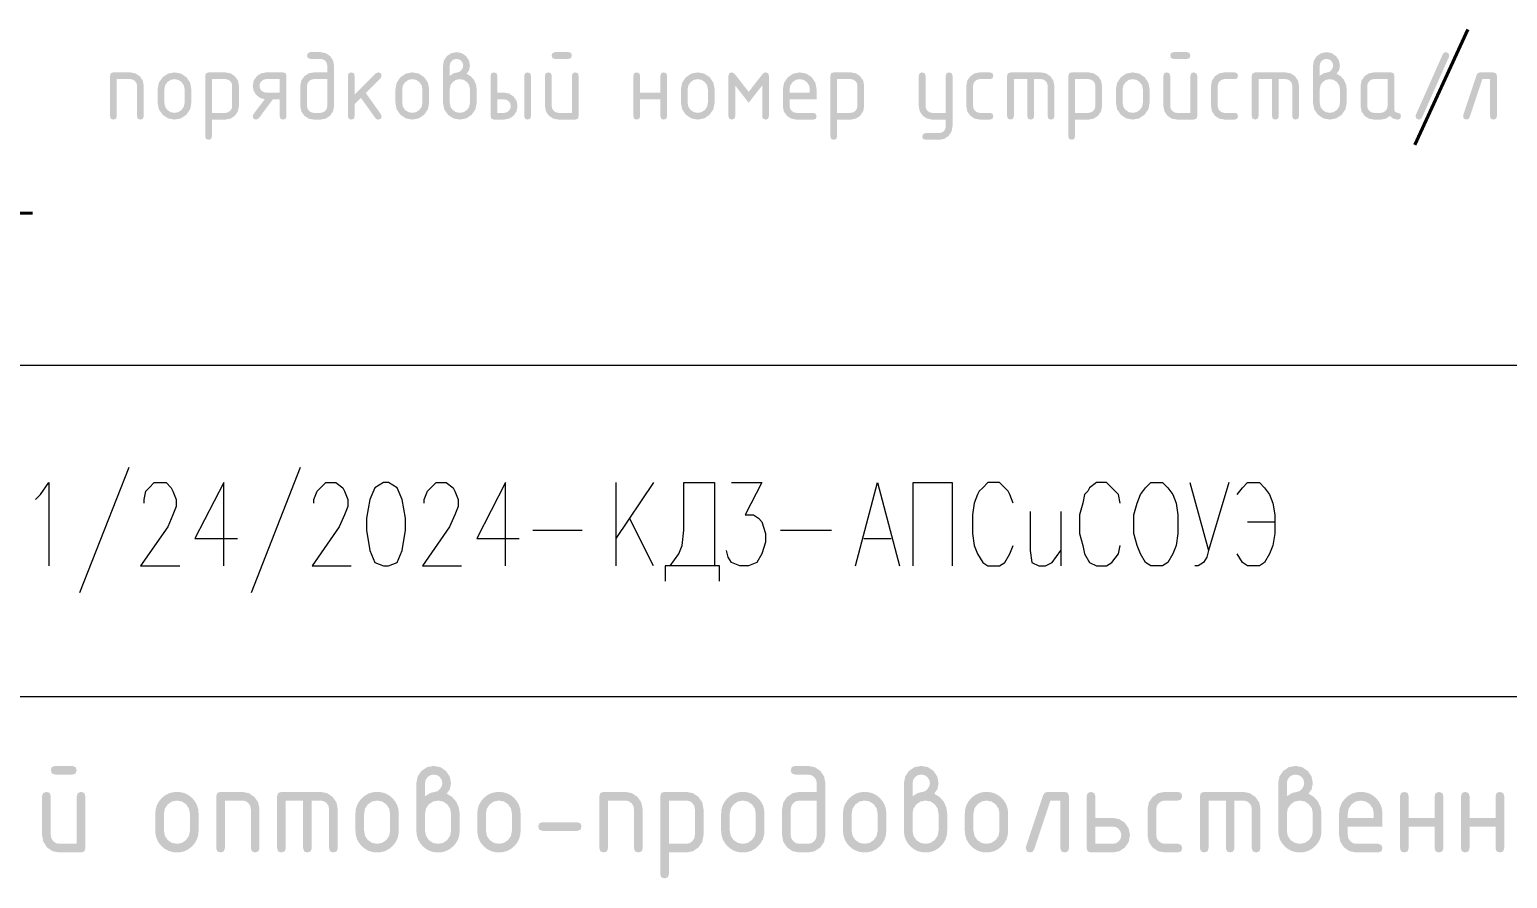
# Model space of a CAD drawing. Header units: millimetres. Extents: x 0 to 420, y 0 to 297.
# Drawn here: x 358.8 to 395.65, y 34.36 to 55.54 of the extents above; entities that cross this region are included whole.
import ezdxf

# ---------------------------------------------------------------- set-up
doc = ezdxf.new("R2010")
doc.units = ezdxf.units.MM
doc.styles.get("Standard").update_dxf_attribs({"font": 'STANDARD'})

msp = doc.modelspace()

# ---------------------------------------------------------------- hatches: boundary and pattern name
h = msp.add_hatch(color=7)
h.paths.add_polyline_path([(366.391407, 54.643734), (366.391407, 53.634459), (366.366671, 53.503683), (366.29274, 53.395232), (366.184012, 53.322058), (366.054615, 53.297666), (365.886494, 53.297666), (365.755718, 53.322127), (365.647266, 53.395783), (365.574093, 53.504372), (365.549701, 53.634459), (365.549701, 54.138821), (365.574162, 54.26939), (365.647818, 54.378048), (365.756407, 54.451222), (365.886494, 54.475614), (366.222735, 54.475614), (366.222735, 54.643734), (366.210471, 54.709329), (366.174228, 54.763348), (366.120209, 54.79959), (366.054615, 54.811855), (365.802158, 54.811855), (365.739182, 54.832939), (365.718373, 54.896191), (365.739182, 54.959443), (365.802158, 54.980527), (366.054615, 54.980527), (366.185184, 54.955791), (366.293842, 54.881859), (366.367016, 54.773132)], flags=0)
h.paths.add_polyline_path([(366.222735, 53.634459), (366.222735, 54.307493), (365.886494, 54.307493), (365.821588, 54.29509), (365.767431, 54.257883), (365.7305, 54.203313), (365.718373, 54.138821), (365.718373, 53.634459), (365.730776, 53.569967), (365.767983, 53.515396), (365.822277, 53.478189), (365.886494, 53.465787), (366.054615, 53.465787), (366.119107, 53.477914), (366.173677, 53.514845), (366.210402, 53.569071)], flags=0)
h = msp.add_hatch(color=7)
h.paths.add_polyline_path([(369.276306, 54.391278), (369.378763, 54.45453), (369.472539, 54.475614), (369.522424, 54.490152), (369.569001, 54.534042), (369.601523, 54.588888), (369.612547, 54.643734), (369.600283, 54.709329), (369.56404, 54.763348), (369.509815, 54.79959), (369.444427, 54.811855), (369.379521, 54.799521), (369.325364, 54.762797), (369.288433, 54.708226), (369.276306, 54.643734)], flags=0)
h.paths.add_polyline_path([(369.696883, 54.440887), (369.800718, 54.377979), (369.880989, 54.286547), (369.932114, 54.175752), (369.94934, 54.055036), (369.94934, 53.718244), (369.918403, 53.555704), (369.825868, 53.420036), (369.689855, 53.328259), (369.528211, 53.297666), (369.365672, 53.328328), (369.230004, 53.420587), (369.138227, 53.556186), (369.107634, 53.718244), (369.107634, 54.643734), (369.132094, 54.774303), (369.20575, 54.882962), (369.31434, 54.956135), (369.444427, 54.980527), (369.574513, 54.955791), (369.683103, 54.881859), (369.756277, 54.773132), (369.780668, 54.643734), (369.759653, 54.529288)], flags=0)
h.paths.add_polyline_path([(369.780668, 53.718244), (369.780668, 54.055036), (369.762202, 54.151499), (369.707356, 54.233079), (369.625845, 54.288889), (369.528211, 54.307493), (369.430371, 54.288889), (369.349066, 54.233079), (369.294496, 54.151499), (369.276306, 54.055036), (369.276306, 53.718244), (369.294496, 53.620403), (369.349066, 53.539099), (369.430371, 53.484046), (369.528211, 53.465787), (369.625845, 53.484115), (369.707356, 53.53965), (369.762202, 53.621505)], flags=0)
h = msp.add_hatch(color=7)
h.paths.add_polyline_path([(372.492223, 54.391278), (372.492223, 53.382002), (372.471139, 53.31875), (372.407887, 53.297666), (371.98731, 53.297666), (371.856534, 53.322058), (371.748082, 53.395232), (371.674908, 53.503683), (371.650517, 53.634459), (371.650517, 54.391278), (371.671601, 54.45453), (371.734853, 54.475614), (371.798105, 54.45453), (371.819189, 54.391278), (371.819189, 53.634459), (371.831591, 53.569967), (371.868798, 53.515396), (371.923093, 53.478189), (371.98731, 53.465787), (372.323551, 53.465787), (372.323551, 54.391278), (372.344635, 54.45453), (372.407887, 54.475614), (372.471139, 54.45453)], flags=0)
h.paths.add_polyline_path([(372.238113, 54.811855), (371.902974, 54.811855), (371.839997, 54.832939), (371.819189, 54.896191), (371.839997, 54.959443), (371.902974, 54.980527), (372.238113, 54.980527), (372.301365, 54.959443), (372.322449, 54.896191), (372.301365, 54.832939)], flags=0)
h = msp.add_hatch(color=7)
h.paths.add_polyline_path([(387.91519, 54.391278), (387.91519, 53.382002), (387.894107, 53.31875), (387.830855, 53.297666), (387.410277, 53.297666), (387.279501, 53.322058), (387.17105, 53.395232), (387.097876, 53.503683), (387.073485, 53.634459), (387.073485, 54.391278), (387.094569, 54.45453), (387.157821, 54.475614), (387.221073, 54.45453), (387.242157, 54.391278), (387.242157, 53.634459), (387.254559, 53.569967), (387.291766, 53.515396), (387.346061, 53.478189), (387.410277, 53.465787), (387.746519, 53.465787), (387.746519, 54.391278), (387.767603, 54.45453), (387.830855, 54.475614), (387.894107, 54.45453)], flags=0)
h.paths.add_polyline_path([(387.66108, 54.811855), (387.325941, 54.811855), (387.262965, 54.832939), (387.242157, 54.896191), (387.262965, 54.959443), (387.325941, 54.980527), (387.66108, 54.980527), (387.724332, 54.959443), (387.745416, 54.896191), (387.724332, 54.832939)], flags=0)
h = msp.add_hatch(color=7)
h.paths.add_polyline_path([(390.971017, 54.391278), (391.073474, 54.45453), (391.16725, 54.475614), (391.217135, 54.490152), (391.263713, 54.534042), (391.296234, 54.588888), (391.307259, 54.643734), (391.294994, 54.709329), (391.258752, 54.763348), (391.204526, 54.79959), (391.139138, 54.811855), (391.074232, 54.799521), (391.020076, 54.762797), (390.983144, 54.708226), (390.971017, 54.643734)], flags=0)
h.paths.add_polyline_path([(391.391595, 54.440887), (391.49543, 54.377979), (391.575701, 54.286547), (391.626826, 54.175752), (391.644051, 54.055036), (391.644051, 53.718244), (391.613114, 53.555704), (391.520579, 53.420036), (391.384567, 53.328259), (391.222923, 53.297666), (391.060383, 53.328328), (390.924715, 53.420587), (390.832938, 53.556186), (390.802345, 53.718244), (390.802345, 54.643734), (390.826806, 54.774303), (390.900462, 54.882962), (391.009051, 54.956135), (391.139138, 54.980527), (391.269225, 54.955791), (391.377814, 54.881859), (391.450988, 54.773132), (391.475379, 54.643734), (391.454364, 54.529288)], flags=0)
h.paths.add_polyline_path([(391.475379, 53.718244), (391.475379, 54.055036), (391.456914, 54.151499), (391.402068, 54.233079), (391.320557, 54.288889), (391.222923, 54.307493), (391.125082, 54.288889), (391.043778, 54.233079), (390.989207, 54.151499), (390.971017, 54.055036), (390.971017, 53.718244), (390.989207, 53.620403), (391.043778, 53.539099), (391.125082, 53.484046), (391.222923, 53.465787), (391.320557, 53.484115), (391.402068, 53.53965), (391.456914, 53.621505)], flags=0)
for points in [[(393.360131, 53.382002), (393.367848, 53.416178), (394.040882, 54.930366), (394.070372, 54.967849), (394.116398, 54.980527), (394.17593, 54.956273), (394.201837, 54.897293), (394.19412, 54.861464), (393.521086, 53.347276), (393.490976, 53.310069), (393.445569, 53.297666), (393.385487, 53.322471)], [(360.805791, 53.382002), (360.805791, 54.391278), (360.826875, 54.45453), (360.890127, 54.475614), (361.310704, 54.475614), (361.440102, 54.450947), (361.548829, 54.377497), (361.622761, 54.268701), (361.647497, 54.138821), (361.647497, 53.382002), (361.626413, 53.31875), (361.563161, 53.297666), (361.499909, 53.31875), (361.478825, 53.382002), (361.478825, 54.138821), (361.46656, 54.204484), (361.430318, 54.258986), (361.376299, 54.295228), (361.310704, 54.307493), (360.974463, 54.307493), (360.974463, 53.382002), (360.953379, 53.31875), (360.890127, 53.297666), (360.826875, 53.31875)], [(366.904351, 53.922193), (367.432966, 54.45136), (367.493049, 54.475614), (367.556301, 54.45453), (367.577385, 54.391278), (367.551478, 54.332849), (367.182163, 53.962983), (367.560297, 53.430509), (367.577385, 53.380349), (367.556301, 53.318337), (367.493049, 53.297666), (367.453086, 53.306486), (367.423044, 53.333495), (367.060896, 53.841716), (366.904351, 53.685171), (366.904351, 53.382002), (366.883267, 53.31875), (366.820015, 53.297666), (366.756763, 53.31875), (366.735679, 53.382002), (366.735679, 54.391278), (366.756763, 54.45453), (366.820015, 54.475614), (366.883267, 54.45453), (366.904351, 54.391278)], [(374.022846, 53.80258), (374.022846, 53.382002), (374.001762, 53.31875), (373.93851, 53.297666), (373.875258, 53.31875), (373.854174, 53.382002), (373.854174, 54.391278), (373.875258, 54.45453), (373.93851, 54.475614), (374.001762, 54.45453), (374.022846, 54.391278), (374.022846, 53.9707), (374.527208, 53.9707), (374.527208, 54.391278), (374.548292, 54.45453), (374.611544, 54.475614), (374.674796, 54.45453), (374.69588, 54.391278), (374.69588, 53.382002), (374.674796, 53.31875), (374.611544, 53.297666), (374.548292, 53.31875), (374.527208, 53.382002), (374.527208, 53.80258)], [(376.731042, 53.718244), (376.394801, 54.149294), (376.394801, 53.382002), (376.373717, 53.31875), (376.310465, 53.297666), (376.247213, 53.31875), (376.226129, 53.382002), (376.226129, 54.391278), (376.247213, 54.45453), (376.310465, 54.475614), (376.35222, 54.462109), (376.394801, 54.422146), (376.731042, 53.991095), (377.067835, 54.422146), (377.10952, 54.462109), (377.15162, 54.475614), (377.214871, 54.45453), (377.235955, 54.391278), (377.235955, 53.382002), (377.214871, 53.31875), (377.15162, 53.297666), (377.088643, 53.31875), (377.067835, 53.382002), (377.067835, 54.149294)], [(381.645703, 53.12679), (381.645703, 53.297666), (381.309461, 53.297666), (381.178686, 53.322127), (381.070234, 53.395783), (380.99706, 53.504372), (380.972669, 53.634459), (380.972669, 54.391278), (380.993753, 54.45453), (381.057005, 54.475614), (381.120257, 54.45453), (381.141341, 54.391278), (381.141341, 53.634459), (381.153743, 53.569967), (381.19095, 53.515396), (381.245245, 53.478189), (381.309461, 53.465787), (381.645703, 53.465787), (381.645703, 54.391278), (381.666787, 54.45453), (381.730039, 54.475614), (381.793291, 54.45453), (381.814375, 54.391278), (381.814375, 53.129546), (381.790121, 52.999666), (381.717912, 52.89087), (381.610425, 52.81742), (381.481441, 52.792753), (381.141341, 52.792753), (381.078089, 52.813837), (381.057005, 52.877089), (381.082361, 52.935518), (381.141341, 52.960874), (381.477582, 52.960874), (381.543177, 52.972794), (381.597196, 53.008278), (381.633438, 53.061746)], [(382.327318, 54.138821), (382.327318, 53.634459), (382.339721, 53.569967), (382.376928, 53.515396), (382.431222, 53.478189), (382.495439, 53.465787), (382.747896, 53.465787), (382.810665, 53.444772), (382.83168, 53.382002), (382.810665, 53.31875), (382.747896, 53.297666), (382.495439, 53.297666), (382.364663, 53.322058), (382.256212, 53.395232), (382.183038, 53.503683), (382.158647, 53.634459), (382.158647, 54.138821), (382.183038, 54.26939), (382.256212, 54.378048), (382.364663, 54.451222), (382.495439, 54.475614), (382.747896, 54.475614), (382.810665, 54.45453), (382.83168, 54.391278), (382.810665, 54.328301), (382.747896, 54.307493), (382.495439, 54.307493), (382.430533, 54.29509), (382.376377, 54.257883), (382.339445, 54.203313)], [(383.260662, 54.475614), (384.018031, 54.475614), (384.147429, 54.450947), (384.256156, 54.377497), (384.329606, 54.268701), (384.354273, 54.138821), (384.354273, 53.382002), (384.333189, 53.31875), (384.269937, 53.297666), (384.20696, 53.31875), (384.186152, 53.382002), (384.186152, 54.138821), (384.173888, 54.204484), (384.137645, 54.258986), (384.083419, 54.295228), (384.018031, 54.307493), (383.84936, 54.307493), (383.84936, 53.382002), (383.828344, 53.31875), (383.765575, 53.297666), (383.702323, 53.31875), (383.681239, 53.382002), (383.681239, 54.307493), (383.344998, 54.307493), (383.344998, 53.382002), (383.323914, 53.31875), (383.260662, 53.297666), (383.19741, 53.31875), (383.176326, 53.382002), (383.176326, 54.391278), (383.19741, 54.45453)], [(388.428134, 54.138821), (388.428134, 53.634459), (388.440537, 53.569967), (388.477744, 53.515396), (388.532038, 53.478189), (388.596255, 53.465787), (388.848711, 53.465787), (388.911481, 53.444772), (388.932496, 53.382002), (388.911481, 53.31875), (388.848711, 53.297666), (388.596255, 53.297666), (388.465479, 53.322058), (388.357027, 53.395232), (388.283854, 53.503683), (388.259462, 53.634459), (388.259462, 54.138821), (388.283854, 54.26939), (388.357027, 54.378048), (388.465479, 54.451222), (388.596255, 54.475614), (388.848711, 54.475614), (388.911481, 54.45453), (388.932496, 54.391278), (388.911481, 54.328301), (388.848711, 54.307493), (388.596255, 54.307493), (388.531349, 54.29509), (388.477192, 54.257883), (388.440261, 54.203313)], [(389.361477, 54.475614), (390.118847, 54.475614), (390.248245, 54.450947), (390.356972, 54.377497), (390.430422, 54.268701), (390.455089, 54.138821), (390.455089, 53.382002), (390.434005, 53.31875), (390.370753, 53.297666), (390.307776, 53.31875), (390.286968, 53.382002), (390.286968, 54.138821), (390.274703, 54.204484), (390.238461, 54.258986), (390.184235, 54.295228), (390.118847, 54.307493), (389.950175, 54.307493), (389.950175, 53.382002), (389.92916, 53.31875), (389.866391, 53.297666), (389.803139, 53.31875), (389.782055, 53.382002), (389.782055, 54.307493), (389.445813, 54.307493), (389.445813, 53.382002), (389.424729, 53.31875), (389.361477, 53.297666), (389.298226, 53.31875), (389.277142, 53.382002), (389.277142, 54.391278), (389.298226, 54.45453)], [(394.966686, 54.475614), (395.303478, 54.475614), (395.36673, 54.45453), (395.387814, 54.391278), (395.387814, 53.382002), (395.36673, 53.31875), (395.303478, 53.297666), (395.240226, 53.31875), (395.219142, 53.382002), (395.219142, 54.307493), (395.026768, 54.307493), (394.709268, 53.354993), (394.679985, 53.31186), (394.630444, 53.297666), (394.567192, 53.318888), (394.546108, 53.383105), (394.549967, 53.408461), (394.882901, 54.406712), (394.915078, 54.458319)], [(363.452641, 35.118213), (363.452641, 36.41412), (363.479582, 36.495011), (363.560679, 36.522158), (364.10087, 36.522158), (364.266993, 36.490463), (364.406243, 36.39593), (364.500777, 36.25661), (364.532472, 36.090005), (364.532472, 35.118213), (364.505324, 35.037115), (364.424434, 35.010175), (364.343336, 35.037115), (364.316395, 35.118213), (364.316395, 36.090005), (364.300755, 36.174341), (364.254108, 36.243794), (364.184724, 36.290441), (364.10087, 36.306082), (363.668717, 36.306082), (363.668717, 35.118213), (363.64157, 35.037115), (363.560679, 35.010175), (363.479582, 35.037115)], [(365.079761, 36.522158), (366.051553, 36.522158), (366.218158, 36.490463), (366.357478, 36.39593), (366.452011, 36.25661), (366.483706, 36.090005), (366.483706, 35.118213), (366.456559, 35.037115), (366.375668, 35.010175), (366.29457, 35.037115), (366.26763, 35.118213), (366.26763, 36.090005), (366.251989, 36.174341), (366.205342, 36.243794), (366.135889, 36.290441), (366.051553, 36.306082), (365.835477, 36.306082), (365.835477, 35.118213), (365.808329, 35.037115), (365.727439, 35.010175), (365.646823, 35.037115), (365.619952, 35.118213), (365.619952, 36.306082), (365.187799, 36.306082), (365.187799, 35.118213), (365.160652, 35.037115), (365.079761, 35.010175), (364.998663, 35.037115), (364.971722, 35.118213), (364.971722, 36.41412), (364.998663, 36.495011)], [(373.006616, 35.118213), (373.006616, 36.41412), (373.033557, 36.495011), (373.114654, 36.522158), (373.654845, 36.522158), (373.820968, 36.490463), (373.960219, 36.39593), (374.054752, 36.25661), (374.086447, 36.090005), (374.086447, 35.118213), (374.059299, 35.037115), (373.978409, 35.010175), (373.897311, 35.037115), (373.87037, 35.118213), (373.87037, 36.090005), (373.85473, 36.174341), (373.808083, 36.243794), (373.738699, 36.290441), (373.654845, 36.306082), (373.222692, 36.306082), (373.222692, 35.118213), (373.195545, 35.037115), (373.114654, 35.010175), (373.033557, 35.037115)], [(384.180378, 36.522158), (384.611979, 36.522158), (384.69287, 36.495011), (384.720017, 36.41412), (384.720017, 35.118213), (384.69287, 35.037115), (384.611979, 35.010175), (384.530882, 35.037115), (384.503941, 35.118213), (384.503941, 36.306082), (384.256996, 36.306082), (383.849648, 35.084037), (383.811752, 35.028502), (383.748225, 35.010175), (383.667127, 35.037529), (383.640187, 35.119866), (383.645147, 35.152388), (384.072339, 36.433964), (384.113749, 36.499972)], [(386.894426, 36.090005), (386.894426, 35.442327), (386.910204, 35.359576), (386.957816, 35.289641), (387.027751, 35.242029), (387.110502, 35.226251), (387.434066, 35.226251), (387.514957, 35.199104), (387.542104, 35.118213), (387.514957, 35.037115), (387.434066, 35.010175), (387.110502, 35.010175), (386.942726, 35.041318), (386.803475, 35.1353), (386.709493, 35.274551), (386.67835, 35.442327), (386.67835, 36.090005), (386.709493, 36.257575), (386.803475, 36.397032), (386.942726, 36.490808), (387.110502, 36.522158), (387.434066, 36.522158), (387.514957, 36.495011), (387.542104, 36.41412), (387.514957, 36.333022), (387.434066, 36.306082), (387.110502, 36.306082), (387.026855, 36.290372), (386.957264, 36.243243), (386.910136, 36.173445)], [(388.089901, 36.522158), (389.061694, 36.522158), (389.228298, 36.490463), (389.367618, 36.39593), (389.462152, 36.25661), (389.493846, 36.090005), (389.493846, 35.118213), (389.466699, 35.037115), (389.385808, 35.010175), (389.304711, 35.037115), (389.27777, 35.118213), (389.27777, 36.090005), (389.262129, 36.174341), (389.215483, 36.243794), (389.14603, 36.290441), (389.061694, 36.306082), (388.845617, 36.306082), (388.845617, 35.118213), (388.81847, 35.037115), (388.737579, 35.010175), (388.656964, 35.037115), (388.630092, 35.118213), (388.630092, 36.306082), (388.197939, 36.306082), (388.197939, 35.118213), (388.170792, 35.037115), (388.089901, 35.010175), (388.008804, 35.037115), (387.981863, 35.118213), (387.981863, 36.41412), (388.008804, 36.495011)], [(393.189688, 35.658404), (393.189688, 35.118213), (393.162541, 35.037115), (393.08165, 35.010175), (393.000553, 35.037115), (392.973612, 35.118213), (392.973612, 36.41412), (393.000553, 36.495011), (393.08165, 36.522158), (393.162541, 36.495011), (393.189688, 36.41412), (393.189688, 35.87448), (393.837366, 35.87448), (393.837366, 36.41412), (393.864307, 36.495011), (393.945404, 36.522158), (394.026295, 36.495011), (394.053443, 36.41412), (394.053443, 35.118213), (394.026295, 35.037115), (393.945404, 35.010175), (393.864307, 35.037115), (393.837366, 35.118213), (393.837366, 35.658404)], [(394.70877, 35.658404), (394.70877, 35.118213), (394.681622, 35.037115), (394.600732, 35.010175), (394.519634, 35.037115), (394.492693, 35.118213), (394.492693, 36.41412), (394.519634, 36.495011), (394.600732, 36.522158), (394.681622, 36.495011), (394.70877, 36.41412), (394.70877, 35.87448), (395.356448, 35.87448), (395.356448, 36.41412), (395.383388, 36.495011), (395.464486, 36.522158), (395.545377, 36.495011), (395.572524, 36.41412), (395.572524, 35.118213), (395.545377, 35.037115), (395.464486, 35.010175), (395.383388, 35.037115), (395.356448, 35.118213), (395.356448, 35.658404)], [(372.454345, 35.550365), (371.590591, 35.550365), (371.509494, 35.577306), (371.482553, 35.658404), (371.509494, 35.739295), (371.590591, 35.766442), (372.454345, 35.766442), (372.535236, 35.739295), (372.562384, 35.658404), (372.535236, 35.577306)]]:
    msp.add_hatch(color=7).paths.add_polyline_path(points, flags=0)
h = msp.add_hatch(color=7)
h.paths.add_polyline_path([(361.991769, 53.718244), (361.991769, 54.055036), (362.02243, 54.216198), (362.11469, 54.352141), (362.250702, 54.444677), (362.412346, 54.475614), (362.575643, 54.44509), (362.711656, 54.353795), (362.802951, 54.218058), (362.833474, 54.055036), (362.833474, 53.718244), (362.802537, 53.556186), (362.710002, 53.420587), (362.57399, 53.328328), (362.412346, 53.297666), (362.250702, 53.328328), (362.11469, 53.420587), (362.02243, 53.556186)], flags=0)
h.paths.add_polyline_path([(362.664803, 53.718244), (362.664803, 54.055036), (362.646268, 54.151499), (362.59094, 54.233079), (362.509084, 54.288889), (362.412346, 54.307493), (362.315677, 54.288889), (362.234303, 54.233079), (362.178768, 54.151499), (362.160441, 54.055036), (362.160441, 53.718244), (362.178631, 53.620403), (362.233201, 53.539099), (362.314505, 53.484046), (362.412346, 53.465787), (362.509084, 53.484115), (362.59094, 53.53965), (362.646268, 53.621505)], flags=0)
h = msp.add_hatch(color=7)
h.paths.add_polyline_path([(363.177746, 54.391278), (363.19883, 54.45453), (363.262082, 54.475614), (363.682659, 54.475614), (363.813229, 54.451222), (363.921887, 54.378048), (363.995061, 54.26939), (364.019452, 54.138821), (364.019452, 53.634459), (363.995061, 53.504372), (363.921887, 53.395783), (363.813229, 53.322127), (363.682659, 53.297666), (363.346418, 53.297666), (363.346418, 52.877089), (363.325334, 52.813837), (363.262082, 52.792753), (363.19883, 52.813837), (363.177746, 52.877089)], flags=0)
h.paths.add_polyline_path([(363.346418, 54.307493), (363.346418, 53.465787), (363.682659, 53.465787), (363.747152, 53.477914), (363.801722, 53.514845), (363.838447, 53.569071), (363.85078, 53.634459), (363.85078, 54.138821), (363.838516, 54.204484), (363.802273, 54.258986), (363.748254, 54.295228), (363.682659, 54.307493)], flags=0)
h = msp.add_hatch(color=7)
h.paths.add_polyline_path([(364.663585, 53.804785), (364.544522, 53.839787), (364.448611, 53.914476), (364.384877, 54.017554), (364.363724, 54.138821), (364.388115, 54.26939), (364.461289, 54.378048), (364.569741, 54.451222), (364.700516, 54.475614), (365.121094, 54.475614), (365.184346, 54.45453), (365.20543, 54.391278), (365.20543, 53.382002), (365.184346, 53.31875), (365.121094, 53.297666), (365.057842, 53.31875), (365.036758, 53.382002), (365.036758, 53.80258), (364.865881, 53.80258), (364.515308, 53.331842), (364.44806, 53.297666), (364.384808, 53.31875), (364.363724, 53.382002), (364.38026, 53.432714)], flags=0)
h.paths.add_polyline_path([(364.532396, 54.138821), (364.544798, 54.074604), (364.582005, 54.02031), (364.6363, 53.983103), (364.700516, 53.9707), (365.036758, 53.9707), (365.036758, 54.307493), (364.700516, 54.307493), (364.635611, 54.29509), (364.581454, 54.257883), (364.544522, 54.203313)], flags=0)
h = msp.add_hatch(color=7)
h.paths.add_polyline_path([(367.921656, 53.718244), (367.921656, 54.055036), (367.952318, 54.216198), (368.044578, 54.352141), (368.18059, 54.444677), (368.342234, 54.475614), (368.505531, 54.44509), (368.641544, 54.353795), (368.732839, 54.218058), (368.763362, 54.055036), (368.763362, 53.718244), (368.732425, 53.556186), (368.63989, 53.420587), (368.503878, 53.328328), (368.342234, 53.297666), (368.18059, 53.328328), (368.044578, 53.420587), (367.952318, 53.556186)], flags=0)
h.paths.add_polyline_path([(368.59469, 53.718244), (368.59469, 54.055036), (368.576156, 54.151499), (368.520828, 54.233079), (368.438972, 54.288889), (368.342234, 54.307493), (368.245564, 54.288889), (368.164191, 54.233079), (368.108656, 54.151499), (368.090328, 54.055036), (368.090328, 53.718244), (368.108518, 53.620403), (368.163089, 53.539099), (368.244393, 53.484046), (368.342234, 53.465787), (368.438972, 53.484115), (368.520828, 53.53965), (368.576156, 53.621505)], flags=0)
h = msp.add_hatch(color=7)
h.paths.add_polyline_path([(370.966645, 53.634459), (370.942254, 53.503683), (370.86908, 53.395232), (370.760491, 53.322058), (370.630404, 53.297666), (370.377948, 53.297666), (370.314696, 53.31875), (370.293612, 53.382002), (370.293612, 54.391278), (370.314696, 54.45453), (370.377948, 54.475614), (370.4412, 54.45453), (370.462283, 54.391278), (370.462283, 53.9707), (370.630404, 53.9707), (370.760491, 53.946309), (370.86908, 53.873135), (370.942254, 53.764546)], flags=0)
h.paths.add_polyline_path([(370.798525, 53.634459), (370.78626, 53.699847), (370.750018, 53.754073), (370.695792, 53.790315), (370.630404, 53.80258), (370.462283, 53.80258), (370.462283, 53.465787), (370.630404, 53.465787), (370.694896, 53.477914), (370.749467, 53.514845), (370.786191, 53.569071)], flags=0)
h.paths.add_polyline_path([(371.135317, 54.391278), (371.156126, 54.45453), (371.219102, 54.475614), (371.282354, 54.45453), (371.303438, 54.391278), (371.303438, 53.382002), (371.282354, 53.31875), (371.219102, 53.297666), (371.156126, 53.31875), (371.135317, 53.382002)], flags=0)
h = msp.add_hatch(color=7)
h.paths.add_polyline_path([(375.040152, 53.718244), (375.040152, 54.055036), (375.070813, 54.216198), (375.163073, 54.352141), (375.299085, 54.444677), (375.460729, 54.475614), (375.624026, 54.44509), (375.760039, 54.353795), (375.851334, 54.218058), (375.881857, 54.055036), (375.881857, 53.718244), (375.85092, 53.556186), (375.758385, 53.420587), (375.622373, 53.328328), (375.460729, 53.297666), (375.299085, 53.328328), (375.163073, 53.420587), (375.070813, 53.556186)], flags=0)
h.paths.add_polyline_path([(375.713185, 53.718244), (375.713185, 54.055036), (375.694651, 54.151499), (375.639323, 54.233079), (375.557467, 54.288889), (375.460729, 54.307493), (375.364059, 54.288889), (375.282686, 54.233079), (375.227151, 54.151499), (375.208823, 54.055036), (375.208823, 53.718244), (375.227013, 53.620403), (375.281584, 53.539099), (375.362888, 53.484046), (375.460729, 53.465787), (375.557467, 53.484115), (375.639323, 53.53965), (375.694651, 53.621505)], flags=0)
h = msp.add_hatch(color=7)
h.paths.add_polyline_path([(378.003612, 54.307493), (377.906943, 54.288889), (377.825569, 54.233079), (377.770034, 54.151499), (377.751707, 54.055036), (377.751707, 53.9707), (378.256069, 53.9707), (378.256069, 54.055036), (378.237534, 54.151499), (378.182206, 54.233079), (378.10035, 54.288889)], flags=0)
h.paths.add_polyline_path([(377.751707, 53.80258), (377.751707, 53.634459), (377.764109, 53.569967), (377.801316, 53.515396), (377.855611, 53.478189), (377.919827, 53.465787), (378.340404, 53.465787), (378.403656, 53.444772), (378.42474, 53.382002), (378.403656, 53.31875), (378.340404, 53.297666), (377.919827, 53.297666), (377.789051, 53.322058), (377.6806, 53.395232), (377.607426, 53.503683), (377.583035, 53.634459), (377.583035, 54.055036), (377.613696, 54.216198), (377.705956, 54.352141), (377.841968, 54.444677), (378.003612, 54.475614), (378.166909, 54.44509), (378.302922, 54.353795), (378.394217, 54.218058), (378.42474, 54.055036), (378.42474, 53.80258)], flags=0)
h = msp.add_hatch(color=7)
h.paths.add_polyline_path([(378.769012, 54.391278), (378.790096, 54.45453), (378.853348, 54.475614), (379.273925, 54.475614), (379.404495, 54.451222), (379.513153, 54.378048), (379.586327, 54.26939), (379.610718, 54.138821), (379.610718, 53.634459), (379.586327, 53.504372), (379.513153, 53.395783), (379.404495, 53.322127), (379.273925, 53.297666), (378.937684, 53.297666), (378.937684, 52.877089), (378.9166, 52.813837), (378.853348, 52.792753), (378.790096, 52.813837), (378.769012, 52.877089)], flags=0)
h.paths.add_polyline_path([(378.937684, 54.307493), (378.937684, 53.465787), (379.273925, 53.465787), (379.338418, 53.477914), (379.392988, 53.514845), (379.429713, 53.569071), (379.442046, 53.634459), (379.442046, 54.138821), (379.429782, 54.204484), (379.393539, 54.258986), (379.33952, 54.295228), (379.273925, 54.307493)], flags=0)
h = msp.add_hatch(color=7)
h.paths.add_polyline_path([(384.70153, 54.391278), (384.722614, 54.45453), (384.785866, 54.475614), (385.206443, 54.475614), (385.337012, 54.451222), (385.44567, 54.378048), (385.518844, 54.26939), (385.543235, 54.138821), (385.543235, 53.634459), (385.518844, 53.504372), (385.44567, 53.395783), (385.337012, 53.322127), (385.206443, 53.297666), (384.870202, 53.297666), (384.870202, 52.877089), (384.849118, 52.813837), (384.785866, 52.792753), (384.722614, 52.813837), (384.70153, 52.877089)], flags=0)
h.paths.add_polyline_path([(384.870202, 54.307493), (384.870202, 53.465787), (385.206443, 53.465787), (385.270935, 53.477914), (385.325505, 53.514845), (385.36223, 53.569071), (385.374564, 53.634459), (385.374564, 54.138821), (385.362299, 54.204484), (385.326057, 54.258986), (385.272037, 54.295228), (385.206443, 54.307493)], flags=0)
h = msp.add_hatch(color=7)
h.paths.add_polyline_path([(385.887507, 53.718244), (385.887507, 54.055036), (385.918169, 54.216198), (386.010428, 54.352141), (386.146441, 54.444677), (386.308084, 54.475614), (386.471382, 54.44509), (386.607394, 54.353795), (386.698689, 54.218058), (386.729213, 54.055036), (386.729213, 53.718244), (386.698276, 53.556186), (386.605741, 53.420587), (386.469728, 53.328328), (386.308084, 53.297666), (386.146441, 53.328328), (386.010428, 53.420587), (385.918169, 53.556186)], flags=0)
h.paths.add_polyline_path([(386.560541, 53.718244), (386.560541, 54.055036), (386.542006, 54.151499), (386.486678, 54.233079), (386.404823, 54.288889), (386.308084, 54.307493), (386.211415, 54.288889), (386.130042, 54.233079), (386.074507, 54.151499), (386.056179, 54.055036), (386.056179, 53.718244), (386.074369, 53.620403), (386.12894, 53.539099), (386.210244, 53.484046), (386.308084, 53.465787), (386.404823, 53.484115), (386.486678, 53.53965), (386.542006, 53.621505)], flags=0)
h = msp.add_hatch(color=7)
h.paths.add_polyline_path([(392.661357, 54.307493), (392.325116, 54.307493), (392.26021, 54.29509), (392.206053, 54.257883), (392.169122, 54.203313), (392.156995, 54.138821), (392.156995, 53.634459), (392.169397, 53.569967), (392.206604, 53.515396), (392.260899, 53.478189), (392.325116, 53.465787), (392.493236, 53.465787), (392.557728, 53.477914), (392.612299, 53.514845), (392.649023, 53.569071), (392.661357, 53.634459)], flags=0)
h.paths.add_polyline_path([(392.998149, 53.382002), (392.977065, 53.31875), (392.913813, 53.297666), (392.806878, 53.319991), (392.721439, 53.386963), (392.617673, 53.319991), (392.493236, 53.297666), (392.325116, 53.297666), (392.19434, 53.322058), (392.085888, 53.395232), (392.012714, 53.503683), (391.988323, 53.634459), (391.988323, 54.138821), (392.012714, 54.26939), (392.085888, 54.378048), (392.19434, 54.451222), (392.325116, 54.475614), (392.745693, 54.475614), (392.808945, 54.45453), (392.830029, 54.391278), (392.830029, 53.550123), (392.850837, 53.486871), (392.913813, 53.465787), (392.977065, 53.444772)], flags=0)
h = msp.add_hatch(color=7)
h.paths.add_polyline_path([(360.190795, 36.41412), (360.190795, 35.118213), (360.163648, 35.037115), (360.082757, 35.010175), (359.543117, 35.010175), (359.375341, 35.041318), (359.23609, 35.1353), (359.142108, 35.274551), (359.110965, 35.442327), (359.110965, 36.41412), (359.137905, 36.495011), (359.219003, 36.522158), (359.299894, 36.495011), (359.327041, 36.41412), (359.327041, 35.442327), (359.34282, 35.359576), (359.390431, 35.289641), (359.460366, 35.242029), (359.543117, 35.226251), (359.974719, 35.226251), (359.974719, 36.41412), (360.00166, 36.495011), (360.082757, 36.522158), (360.163648, 36.495011)], flags=0)
h.paths.add_polyline_path([(359.865027, 36.954311), (359.435079, 36.954311), (359.353982, 36.981251), (359.327041, 37.062349), (359.353982, 37.14324), (359.435079, 37.170387), (359.865027, 37.170387), (359.945918, 37.14324), (359.973065, 37.062349), (359.945918, 36.981251)], flags=0)
h = msp.add_hatch(color=7)
h.paths.add_polyline_path([(368.660466, 36.41412), (368.792, 36.495011), (368.912372, 36.522158), (368.976933, 36.540899), (369.036946, 36.597675), (369.078632, 36.667541), (369.092619, 36.738234), (369.076978, 36.822157), (369.030332, 36.892023), (368.960465, 36.93867), (368.876543, 36.954311), (368.792896, 36.938326), (368.723305, 36.890921), (368.676176, 36.821192), (368.660466, 36.738234)], flags=0)
h.paths.add_polyline_path([(369.200106, 36.478061), (369.333638, 36.397032), (369.436577, 36.279623), (369.50231, 36.13741), (369.524221, 35.981967), (369.524221, 35.550365), (369.514307, 35.441518), (369.484602, 35.341455), (369.435156, 35.250074), (369.366022, 35.167271), (369.282935, 35.098541), (369.191631, 35.049449), (369.092163, 35.019993), (368.984581, 35.010175), (368.875733, 35.020002), (368.77567, 35.049518), (368.684289, 35.098774), (368.601486, 35.167822), (368.532757, 35.250926), (368.483664, 35.342351), (368.454208, 35.442146), (368.44439, 35.550365), (368.44439, 36.738234), (368.475809, 36.905804), (368.570067, 37.045261), (368.709662, 37.139037), (368.876543, 37.170387), (369.04363, 37.138692), (369.183018, 37.044159), (369.276794, 36.904839), (369.308144, 36.738234), (369.280997, 36.591198)], flags=0)
h.paths.add_polyline_path([(369.308144, 35.550365), (369.308144, 35.981967), (369.28458, 36.106335), (369.213886, 36.211273), (369.109569, 36.282242), (368.984581, 36.306082), (368.858835, 36.282242), (368.754173, 36.211273), (368.683755, 36.106335), (368.660466, 35.981967), (368.660466, 35.550365), (368.683755, 35.42462), (368.754173, 35.319958), (368.858835, 35.24954), (368.984581, 35.226251), (369.109569, 35.249884), (369.213886, 35.32106), (369.28458, 35.425584)], flags=0)
h = msp.add_hatch(color=7)
h.paths.add_polyline_path([(378.643691, 36.738234), (378.643691, 35.442327), (378.611996, 35.274551), (378.517463, 35.1353), (378.378212, 35.041318), (378.21209, 35.010175), (377.996013, 35.010175), (377.828237, 35.041594), (377.688986, 35.135852), (377.595004, 35.275447), (377.563861, 35.442327), (377.563861, 36.090005), (377.59528, 36.257575), (377.689538, 36.397032), (377.829133, 36.490808), (377.996013, 36.522158), (378.427615, 36.522158), (378.427615, 36.738234), (378.411974, 36.822157), (378.365328, 36.892023), (378.295943, 36.93867), (378.21209, 36.954311), (377.887975, 36.954311), (377.806878, 36.981251), (377.779937, 37.062349), (377.806878, 37.14324), (377.887975, 37.170387), (378.21209, 37.170387), (378.379177, 37.138692), (378.518565, 37.044159), (378.612341, 36.904839)], flags=0)
h.paths.add_polyline_path([(378.427615, 35.442327), (378.427615, 36.306082), (377.996013, 36.306082), (377.912366, 36.290372), (377.842775, 36.243243), (377.795647, 36.173445), (377.779937, 36.090005), (377.779937, 35.442327), (377.795715, 35.359576), (377.843327, 35.289641), (377.913262, 35.242029), (377.996013, 35.226251), (378.21209, 35.226251), (378.295048, 35.241961), (378.364776, 35.289089), (378.411905, 35.35868)], flags=0)
h = msp.add_hatch(color=7)
h.paths.add_polyline_path([(380.8181, 36.41412), (380.949634, 36.495011), (381.070005, 36.522158), (381.134566, 36.540899), (381.19458, 36.597675), (381.236266, 36.667541), (381.250253, 36.738234), (381.234612, 36.822157), (381.187965, 36.892023), (381.118099, 36.93867), (381.034176, 36.954311), (380.950529, 36.938326), (380.880938, 36.890921), (380.83381, 36.821192), (380.8181, 36.738234)], flags=0)
h.paths.add_polyline_path([(381.35774, 36.478061), (381.491272, 36.397032), (381.594211, 36.279623), (381.659943, 36.13741), (381.681854, 35.981967), (381.681854, 35.550365), (381.671941, 35.441518), (381.642236, 35.341455), (381.59279, 35.250074), (381.523655, 35.167271), (381.440568, 35.098541), (381.349265, 35.049449), (381.249796, 35.019993), (381.142215, 35.010175), (381.033367, 35.020002), (380.933304, 35.049518), (380.841923, 35.098774), (380.75912, 35.167822), (380.69039, 35.250926), (380.641298, 35.342351), (380.611842, 35.442146), (380.602024, 35.550365), (380.602024, 36.738234), (380.633443, 36.905804), (380.727701, 37.045261), (380.867296, 37.139037), (381.034176, 37.170387), (381.201263, 37.138692), (381.340652, 37.044159), (381.434428, 36.904839), (381.465778, 36.738234), (381.438631, 36.591198)], flags=0)
h.paths.add_polyline_path([(381.465778, 35.550365), (381.465778, 35.981967), (381.442213, 36.106335), (381.37152, 36.211273), (381.267203, 36.282242), (381.142215, 36.306082), (381.016469, 36.282242), (380.911807, 36.211273), (380.841389, 36.106335), (380.8181, 35.981967), (380.8181, 35.550365), (380.841389, 35.42462), (380.911807, 35.319958), (381.016469, 35.24954), (381.142215, 35.226251), (381.267203, 35.249884), (381.37152, 35.32106), (381.442213, 35.425584)], flags=0)
h = msp.add_hatch(color=7)
h.paths.add_polyline_path([(390.151525, 36.41412), (390.283059, 36.495011), (390.403431, 36.522158), (390.467992, 36.540899), (390.528005, 36.597675), (390.569691, 36.667541), (390.583678, 36.738234), (390.568037, 36.822157), (390.521391, 36.892023), (390.451524, 36.93867), (390.367602, 36.954311), (390.283955, 36.938326), (390.214364, 36.890921), (390.167235, 36.821192), (390.151525, 36.738234)], flags=0)
h.paths.add_polyline_path([(390.691165, 36.478061), (390.824697, 36.397032), (390.927636, 36.279623), (390.993369, 36.13741), (391.01528, 35.981967), (391.01528, 35.550365), (391.005366, 35.441518), (390.975661, 35.341455), (390.926215, 35.250074), (390.857081, 35.167271), (390.773994, 35.098541), (390.68269, 35.049449), (390.583222, 35.019993), (390.47564, 35.010175), (390.366792, 35.020002), (390.266729, 35.049518), (390.175348, 35.098774), (390.092545, 35.167822), (390.023816, 35.250926), (389.974723, 35.342351), (389.945267, 35.442146), (389.935449, 35.550365), (389.935449, 36.738234), (389.966868, 36.905804), (390.061126, 37.045261), (390.200721, 37.139037), (390.367602, 37.170387), (390.534689, 37.138692), (390.674077, 37.044159), (390.767853, 36.904839), (390.799203, 36.738234), (390.772056, 36.591198)], flags=0)
h.paths.add_polyline_path([(390.799203, 35.550365), (390.799203, 35.981967), (390.775639, 36.106335), (390.704945, 36.211273), (390.600628, 36.282242), (390.47564, 36.306082), (390.349894, 36.282242), (390.245232, 36.211273), (390.174814, 36.106335), (390.151525, 35.981967), (390.151525, 35.550365), (390.174814, 35.42462), (390.245232, 35.319958), (390.349894, 35.24954), (390.47564, 35.226251), (390.600628, 35.249884), (390.704945, 35.32106), (390.775639, 35.425584)], flags=0)
h = msp.add_hatch(color=7)
h.paths.add_polyline_path([(361.933559, 35.550365), (361.933559, 35.981967), (361.943387, 36.089867), (361.972902, 36.1895), (362.022159, 36.280864), (362.091207, 36.363959), (362.174311, 36.433094), (362.265736, 36.482539), (362.365531, 36.512245), (362.47375, 36.522158), (362.582676, 36.512348), (362.682868, 36.482953), (362.774275, 36.434024), (362.856845, 36.365613), (362.925256, 36.283034), (362.974185, 36.191567), (363.00358, 36.091211), (363.01339, 35.981967), (363.01339, 35.550365), (363.003477, 35.442146), (362.973772, 35.342351), (362.924326, 35.250926), (362.855191, 35.167822), (362.772104, 35.098774), (362.680801, 35.049518), (362.581332, 35.020002), (362.47375, 35.010175), (362.365531, 35.020002), (362.265736, 35.049518), (362.174311, 35.098774), (362.091207, 35.167822), (362.022159, 35.250926), (361.972902, 35.342351), (361.943387, 35.442146)], flags=0)
h.paths.add_polyline_path([(362.797314, 35.550365), (362.797314, 35.981967), (362.773474, 36.106335), (362.702505, 36.211273), (362.597843, 36.282242), (362.47375, 36.306082), (362.348969, 36.282242), (362.244445, 36.211273), (362.173269, 36.106335), (362.149636, 35.981967), (362.149636, 35.550365), (362.172925, 35.42462), (362.243342, 35.319958), (362.348004, 35.24954), (362.47375, 35.226251), (362.597843, 35.249884), (362.702505, 35.32106), (362.773474, 35.425584)], flags=0)
h = msp.add_hatch(color=7)
h.paths.add_polyline_path([(366.925308, 35.550365), (366.925308, 35.981967), (366.935136, 36.089867), (366.964651, 36.1895), (367.013908, 36.280864), (367.082956, 36.363959), (367.16606, 36.433094), (367.257485, 36.482539), (367.35728, 36.512245), (367.465499, 36.522158), (367.574425, 36.512348), (367.674617, 36.482953), (367.766024, 36.434024), (367.848594, 36.365613), (367.917005, 36.283034), (367.965934, 36.191567), (367.995329, 36.091211), (368.005139, 35.981967), (368.005139, 35.550365), (367.995226, 35.442146), (367.965521, 35.342351), (367.916075, 35.250926), (367.84694, 35.167822), (367.763853, 35.098774), (367.67255, 35.049518), (367.573081, 35.020002), (367.465499, 35.010175), (367.35728, 35.020002), (367.257485, 35.049518), (367.16606, 35.098774), (367.082956, 35.167822), (367.013908, 35.250926), (366.964651, 35.342351), (366.935136, 35.442146)], flags=0)
h.paths.add_polyline_path([(367.789063, 35.550365), (367.789063, 35.981967), (367.765223, 36.106335), (367.694254, 36.211273), (367.589592, 36.282242), (367.465499, 36.306082), (367.340718, 36.282242), (367.236194, 36.211273), (367.165018, 36.106335), (367.141385, 35.981967), (367.141385, 35.550365), (367.164674, 35.42462), (367.235091, 35.319958), (367.339753, 35.24954), (367.465499, 35.226251), (367.589592, 35.249884), (367.694254, 35.32106), (367.765223, 35.425584)], flags=0)
h = msp.add_hatch(color=7)
h.paths.add_polyline_path([(369.963471, 35.550365), (369.963471, 35.981967), (369.973299, 36.089867), (370.002814, 36.1895), (370.052071, 36.280864), (370.121119, 36.363959), (370.204223, 36.433094), (370.295648, 36.482539), (370.395443, 36.512245), (370.503662, 36.522158), (370.612588, 36.512348), (370.71278, 36.482953), (370.804187, 36.434024), (370.886757, 36.365613), (370.955168, 36.283034), (371.004097, 36.191567), (371.033492, 36.091211), (371.043302, 35.981967), (371.043302, 35.550365), (371.033389, 35.442146), (371.003684, 35.342351), (370.954238, 35.250926), (370.885103, 35.167822), (370.802016, 35.098774), (370.710713, 35.049518), (370.611244, 35.020002), (370.503662, 35.010175), (370.395443, 35.020002), (370.295648, 35.049518), (370.204223, 35.098774), (370.121119, 35.167822), (370.052071, 35.250926), (370.002814, 35.342351), (369.973299, 35.442146)], flags=0)
h.paths.add_polyline_path([(370.827226, 35.550365), (370.827226, 35.981967), (370.803386, 36.106335), (370.732417, 36.211273), (370.627755, 36.282242), (370.503662, 36.306082), (370.378881, 36.282242), (370.274357, 36.211273), (370.203181, 36.106335), (370.179548, 35.981967), (370.179548, 35.550365), (370.202837, 35.42462), (370.273254, 35.319958), (370.377916, 35.24954), (370.503662, 35.226251), (370.627755, 35.249884), (370.732417, 35.32106), (370.803386, 35.425584)], flags=0)
h = msp.add_hatch(color=7)
h.paths.add_polyline_path([(374.525698, 36.41412), (374.552638, 36.495011), (374.633736, 36.522158), (375.173927, 36.522158), (375.341014, 36.490808), (375.480402, 36.397032), (375.574178, 36.257575), (375.605528, 36.090005), (375.605528, 35.442327), (375.574178, 35.275447), (375.480402, 35.135852), (375.341014, 35.041594), (375.173927, 35.010175), (374.741774, 35.010175), (374.741774, 34.469984), (374.714627, 34.389093), (374.633736, 34.361945), (374.552638, 34.389093), (374.525698, 34.469984)], flags=0)
h.paths.add_polyline_path([(374.741774, 36.306082), (374.741774, 35.226251), (375.173927, 35.226251), (375.256885, 35.241961), (375.326613, 35.289089), (375.373742, 35.35868), (375.389452, 35.442327), (375.389452, 36.090005), (375.373811, 36.174341), (375.327165, 36.243794), (375.25778, 36.290441), (375.173927, 36.306082)], flags=0)
h = msp.add_hatch(color=7)
h.paths.add_polyline_path([(376.044779, 35.550365), (376.044779, 35.981967), (376.054606, 36.089867), (376.084122, 36.1895), (376.133378, 36.280864), (376.202427, 36.363959), (376.285531, 36.433094), (376.376955, 36.482539), (376.476751, 36.512245), (376.58497, 36.522158), (376.693895, 36.512348), (376.794087, 36.482953), (376.885494, 36.434024), (376.968065, 36.365613), (377.036476, 36.283034), (377.085405, 36.191567), (377.1148, 36.091211), (377.12461, 35.981967), (377.12461, 35.550365), (377.114697, 35.442146), (377.084991, 35.342351), (377.035545, 35.250926), (376.966411, 35.167822), (376.883324, 35.098774), (376.79202, 35.049518), (376.692552, 35.020002), (376.58497, 35.010175), (376.476751, 35.020002), (376.376955, 35.049518), (376.285531, 35.098774), (376.202427, 35.167822), (376.133378, 35.250926), (376.084122, 35.342351), (376.054606, 35.442146)], flags=0)
h.paths.add_polyline_path([(376.908533, 35.550365), (376.908533, 35.981967), (376.884693, 36.106335), (376.813724, 36.211273), (376.709062, 36.282242), (376.58497, 36.306082), (376.460189, 36.282242), (376.355664, 36.211273), (376.284489, 36.106335), (376.260855, 35.981967), (376.260855, 35.550365), (376.284144, 35.42462), (376.354562, 35.319958), (376.459224, 35.24954), (376.58497, 35.226251), (376.709062, 35.249884), (376.813724, 35.32106), (376.884693, 35.425584)], flags=0)
h = msp.add_hatch(color=7)
h.paths.add_polyline_path([(379.082942, 35.550365), (379.082942, 35.981967), (379.092769, 36.089867), (379.122285, 36.1895), (379.171541, 36.280864), (379.24059, 36.363959), (379.323694, 36.433094), (379.415118, 36.482539), (379.514914, 36.512245), (379.623133, 36.522158), (379.732058, 36.512348), (379.83225, 36.482953), (379.923657, 36.434024), (380.006228, 36.365613), (380.074639, 36.283034), (380.123568, 36.191567), (380.152963, 36.091211), (380.162773, 35.981967), (380.162773, 35.550365), (380.15286, 35.442146), (380.123154, 35.342351), (380.073708, 35.250926), (380.004574, 35.167822), (379.921487, 35.098774), (379.830183, 35.049518), (379.730715, 35.020002), (379.623133, 35.010175), (379.514914, 35.020002), (379.415118, 35.049518), (379.323694, 35.098774), (379.24059, 35.167822), (379.171541, 35.250926), (379.122285, 35.342351), (379.092769, 35.442146)], flags=0)
h.paths.add_polyline_path([(379.946696, 35.550365), (379.946696, 35.981967), (379.922856, 36.106335), (379.851887, 36.211273), (379.747225, 36.282242), (379.623133, 36.306082), (379.498352, 36.282242), (379.393827, 36.211273), (379.322652, 36.106335), (379.299018, 35.981967), (379.299018, 35.550365), (379.322307, 35.42462), (379.392725, 35.319958), (379.497387, 35.24954), (379.623133, 35.226251), (379.747225, 35.249884), (379.851887, 35.32106), (379.922856, 35.425584)], flags=0)
h = msp.add_hatch(color=7)
h.paths.add_polyline_path([(382.121105, 35.550365), (382.121105, 35.981967), (382.130932, 36.089867), (382.160448, 36.1895), (382.209704, 36.280864), (382.278753, 36.363959), (382.361857, 36.433094), (382.453281, 36.482539), (382.553077, 36.512245), (382.661296, 36.522158), (382.770221, 36.512348), (382.870413, 36.482953), (382.96182, 36.434024), (383.044391, 36.365613), (383.112802, 36.283034), (383.161731, 36.191567), (383.191126, 36.091211), (383.200936, 35.981967), (383.200936, 35.550365), (383.191023, 35.442146), (383.161317, 35.342351), (383.111871, 35.250926), (383.042737, 35.167822), (382.95965, 35.098774), (382.868346, 35.049518), (382.768878, 35.020002), (382.661296, 35.010175), (382.553077, 35.020002), (382.453281, 35.049518), (382.361857, 35.098774), (382.278753, 35.167822), (382.209704, 35.250926), (382.160448, 35.342351), (382.130932, 35.442146)], flags=0)
h.paths.add_polyline_path([(382.984859, 35.550365), (382.984859, 35.981967), (382.961019, 36.106335), (382.89005, 36.211273), (382.785388, 36.282242), (382.661296, 36.306082), (382.536515, 36.282242), (382.43199, 36.211273), (382.360815, 36.106335), (382.337181, 35.981967), (382.337181, 35.550365), (382.36047, 35.42462), (382.430888, 35.319958), (382.53555, 35.24954), (382.661296, 35.226251), (382.785388, 35.249884), (382.89005, 35.32106), (382.961019, 35.425584)], flags=0)
h = msp.add_hatch(color=7)
h.paths.add_polyline_path([(386.239099, 35.442327), (386.207748, 35.274551), (386.113973, 35.1353), (385.974584, 35.041318), (385.807497, 35.010175), (385.267306, 35.010175), (385.186209, 35.037115), (385.159268, 35.118213), (385.159268, 36.41412), (385.186209, 36.495011), (385.267306, 36.522158), (385.348197, 36.495011), (385.375344, 36.41412), (385.375344, 35.87448), (385.807497, 35.87448), (385.974584, 35.842785), (386.113973, 35.748252), (386.207748, 35.608519)], flags=0)
h.paths.add_polyline_path([(386.023022, 35.442327), (386.007382, 35.52625), (385.960735, 35.596116), (385.891351, 35.642763), (385.807497, 35.658404), (385.375344, 35.658404), (385.375344, 35.226251), (385.807497, 35.226251), (385.890455, 35.241961), (385.960184, 35.289089), (386.007313, 35.35868)], flags=0)
h = msp.add_hatch(color=7)
h.paths.add_polyline_path([(391.994721, 36.306082), (391.86994, 36.282242), (391.765416, 36.211273), (391.69424, 36.106335), (391.670607, 35.981967), (391.670607, 35.87448), (392.318285, 35.87448), (392.318285, 35.981967), (392.294445, 36.106335), (392.223476, 36.211273), (392.118814, 36.282242)], flags=0)
h.paths.add_polyline_path([(391.670607, 35.658404), (391.670607, 35.442327), (391.686385, 35.359576), (391.733997, 35.289641), (391.803932, 35.242029), (391.886683, 35.226251), (392.426323, 35.226251), (392.507214, 35.199104), (392.534361, 35.118213), (392.507214, 35.037115), (392.426323, 35.010175), (391.886683, 35.010175), (391.718907, 35.041318), (391.579656, 35.1353), (391.485674, 35.274551), (391.45453, 35.442327), (391.45453, 35.981967), (391.464358, 36.089867), (391.493873, 36.1895), (391.54313, 36.280864), (391.612178, 36.363959), (391.695282, 36.433094), (391.786706, 36.482539), (391.886502, 36.512245), (391.994721, 36.522158), (392.103647, 36.512348), (392.203839, 36.482953), (392.295246, 36.434024), (392.377816, 36.365613), (392.446227, 36.283034), (392.495156, 36.191567), (392.524551, 36.091211), (392.534361, 35.981967), (392.534361, 35.658404)], flags=0)

# ---------------------------------------------------------------- linework, layer by layer
at = {"color": 7, "lineweight": 0}
for points in [[(418.338, 47.159333), (265.472334, 47.159333)], [(361.272667, 44.619333), (360.045, 41.486667)], [(365.548334, 44.619333), (364.320667, 41.486667)], [(358.944334, 43.815), (359.071334, 43.942), (359.283, 44.238333), (359.283, 42.164)], [(361.653667, 43.730333), (361.653667, 43.815), (361.696, 44.026666), (361.780667, 44.111333), (361.907667, 44.238333), (362.204, 44.238333), (362.331, 44.111333), (362.373334, 44.026666), (362.458, 43.815), (362.458, 43.645666), (362.373334, 43.434), (362.246334, 43.137666), (361.569, 42.164), (362.542667, 42.164)], [(363.643334, 42.164), (363.643334, 44.238333), (362.923667, 42.841333), (363.982, 42.841333)], [(365.887, 43.730333), (365.887, 43.815), (365.971667, 44.026666), (366.056334, 44.111333), (366.183334, 44.238333), (366.437334, 44.238333), (366.606667, 44.111333), (366.649, 44.026666), (366.733667, 43.815), (366.733667, 43.645666), (366.649, 43.434), (366.522, 43.137666), (365.844667, 42.164), (366.818334, 42.164)], [(368.638667, 43.730333), (368.638667, 43.815), (368.723334, 44.026666), (368.808, 44.111333), (368.935, 44.238333), (369.189, 44.238333), (369.358334, 44.111333), (369.400667, 44.026666), (369.485334, 43.815), (369.485334, 43.645666), (369.400667, 43.434), (369.273667, 43.137666), (368.596334, 42.164), (369.57, 42.164)], [(370.670667, 42.164), (370.670667, 44.238333), (369.951, 42.841333), (371.009334, 42.841333)], [(374.353667, 44.238333), (373.422334, 42.841333)], [(373.422334, 44.238333), (373.422334, 42.164)], [(374.777, 42.164), (374.988667, 42.460333), (375.073334, 42.672), (375.115667, 43.053), (375.115667, 44.238333), (375.877667, 44.238333), (375.877667, 42.164)], [(376.301, 44.238333), (377.063, 44.238333), (376.639667, 43.434), (376.851334, 43.434), (376.978334, 43.349333), (377.063, 43.264666), (377.147667, 42.968333), (377.147667, 42.756666), (377.063, 42.460333), (376.936, 42.248666), (376.724334, 42.164), (376.512667, 42.164), (376.301, 42.248666), (376.216334, 42.375666), (376.174, 42.545)], [(379.391333, 42.164), (379.941667, 44.238333), (380.492, 42.164)], [(380.830667, 42.164), (380.830667, 44.238333), (381.804333, 44.238333), (381.804333, 42.164)], [(383.328333, 43.730333), (383.243667, 43.942), (383.201333, 44.026666), (383.116667, 44.111333), (382.989667, 44.238333), (382.693333, 44.238333), (382.566333, 44.111333), (382.481667, 44.026666), (382.439333, 43.942), (382.354667, 43.730333), (382.312333, 43.434), (382.312333, 42.968333), (382.354667, 42.672), (382.439333, 42.460333), (382.566333, 42.248666), (382.693333, 42.164), (382.989667, 42.164), (383.116667, 42.248666), (383.243667, 42.460333), (383.328333, 42.672)], [(385.995333, 43.730333), (385.953, 43.942), (385.868333, 44.026666), (385.783667, 44.111333), (385.656667, 44.238333), (385.402667, 44.238333), (385.233333, 44.111333), (385.191, 44.026666), (385.106333, 43.942), (385.064, 43.730333), (384.979333, 43.434), (384.979333, 42.968333), (385.064, 42.672), (385.106333, 42.460333), (385.233333, 42.248666), (385.402667, 42.164), (385.656667, 42.164), (385.783667, 42.248666), (385.953, 42.460333), (385.995333, 42.672)], [(387.731, 44.238333), (388.196667, 42.545)], [(388.704667, 44.238333), (388.196667, 42.545), (388.154333, 42.375666), (388.069667, 42.248666), (387.942667, 42.164), (387.858, 42.164)], [(388.916333, 43.942), (389.043333, 44.111333), (389.170333, 44.238333), (389.466667, 44.238333), (389.593667, 44.111333), (389.720667, 43.942), (389.805333, 43.730333), (389.847667, 43.434), (389.847667, 42.968333), (389.805333, 42.672), (389.720667, 42.460333), (389.593667, 42.248666), (389.466667, 42.164), (389.170333, 42.164), (389.043333, 42.248666), (388.916333, 42.460333)], [(383.751667, 43.518666), (383.751667, 42.545), (383.794, 42.248666), (383.963333, 42.164), (384.132667, 42.164), (384.302, 42.248666), (384.513667, 42.545)], [(384.513667, 43.518666), (384.513667, 42.164)], [(374.353667, 42.164), (373.761, 43.349333)], [(389.170333, 43.264666), (389.847667, 43.264666)], [(371.348, 43.053), (372.575667, 43.053)], [(377.528667, 43.053), (378.798667, 43.053)], [(379.603, 42.841333), (380.280333, 42.841333)], [(376.004667, 41.783), (376.004667, 42.164), (374.65, 42.164), (374.65, 41.783)], [(319.193334, 38.904333), (418.338, 38.904333)]]:
    msp.add_lwpolyline(points, dxfattribs=at)
for points in [[(367.622667, 44.238333), (367.411, 44.111333), (367.284, 43.815), (367.199334, 43.349333), (367.199334, 43.053), (367.284, 42.545), (367.411, 42.248666), (367.622667, 42.164), (367.749667, 42.164), (367.961334, 42.248666), (368.088334, 42.545), (368.173, 43.053), (368.173, 43.349333), (368.088334, 43.815), (367.961334, 44.111333), (367.749667, 44.238333)], [(386.757333, 44.238333), (387.053667, 44.238333), (387.180667, 44.111333), (387.307667, 43.942), (387.392333, 43.730333), (387.434667, 43.434), (387.434667, 42.968333), (387.392333, 42.672), (387.307667, 42.460333), (387.180667, 42.248666), (387.053667, 42.164), (386.757333, 42.164), (386.630333, 42.248666), (386.503333, 42.460333), (386.418667, 42.672), (386.334, 42.968333), (386.334, 43.434), (386.418667, 43.730333), (386.503333, 43.942), (386.630333, 44.111333)]]:
    msp.add_lwpolyline(points, close=True, dxfattribs=at)

# ---------------------------------------------------------------- texts
at = {"color": 7, "char_height": 1.887681, "attachment_point": 1}
for s, insert, width in [('/', (393.192021, 55.185341), 0.83896933), ('z -', (357.250993, 55.185341), 3.72292642)]:
    msp.add_mtext(s, dxfattribs=dict(at, insert=insert, width=width))

doc.saveas('drawing.dxf')
